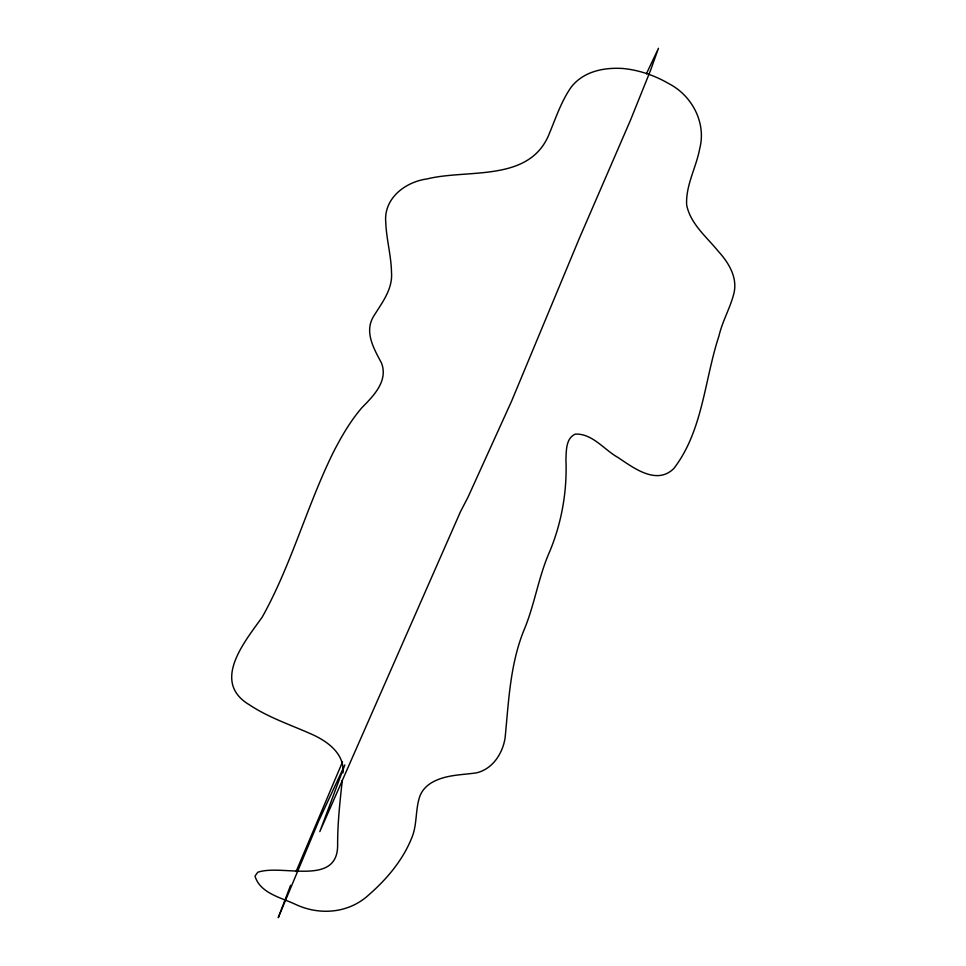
<?xml version="1.0" encoding="UTF-8"?>
<svg xmlns="http://www.w3.org/2000/svg" width="966" height="966" viewBox="0 0 966 966"><rect width="100%" height="100%" fill="white"/><g stroke="black" fill="none" stroke-linecap="round" stroke-linejoin="round"><path stroke-width="1.45" d="M342.314 780.238C339.899 801.828 337.557 823.43 337.629 845.178C337.689 886.897 282.205 863.773 257.765 872.262L255 876.077C259.914 893.031 280.744 897.535 294.98 904.128C319.287 915.768 348.75 913.522 368.952 894.721C387.547 878.48 404.078 858.665 412.748 835.288C417.022 822.887 415.537 809.423 419.594 796.986A55.943 36.539 21.3 0 1 431.85 782.569C445.314 774.744 461.229 775.034 476.178 772.909C492.479 769.31 502.598 753.649 505.097 737.976C508.647 701.811 510.036 664.656 523.826 630.508C534.681 604.921 538.364 577.016 549.69 551.574C561.801 522.449 567.259 490.897 565.919 459.381C566.378 450.651 565.798 438.371 575.217 434.132C592.291 433.215 604.209 449.854 618.095 457.546C633.672 467.942 656.638 485.524 673.821 468.522C702.982 430.619 704.395 379.976 718.994 335.854C722.375 321.123 730.284 307.973 733.906 293.35C737.795 277.447 728.557 262.511 718.233 251.232C706.544 236.839 690.473 223.967 686.645 204.961C685.618 185.218 696.269 167.516 699.746 148.498C706.436 122.767 691.982 95.501 668.81 83.644C654.924 75.541 639.383 70.168 623.36 68.526C604.124 67.209 583.392 71.243 571.027 87.351C561.415 101.201 556.09 117.236 549.69 132.68C530.551 182.985 468.57 168.664 427.008 178.939C405.322 181.886 383.526 198.344 385.76 222.325C386.364 239.097 391.17 255.422 391.496 272.231C392.896 289.257 381.908 302.853 373.528 316.45C363.965 332.195 374.12 349.052 381.57 363.204C388.296 381.196 373.383 396.012 361.9 407.7C350.392 421.043 341.517 436.415 333.463 452.016C306.934 505.786 291.515 564.53 262.269 617.033C244.99 641.424 210.757 681.742 249.337 704.782C268.162 717.315 289.764 724.548 310.327 733.629C326.387 740.548 344.705 753.045 342.99 772.872M290.609 885.291L278.256 917.7L318.889 820.496L344.814 764.939L319.818 831.617L460.516 511.618L468.015 497.164L511.533 401.276L579.419 238.143L630.363 120.46L650.613 70.192L658.462 48.3L646.387 73.839M296.067 871.586L342.483 761.957"/></g></svg>
